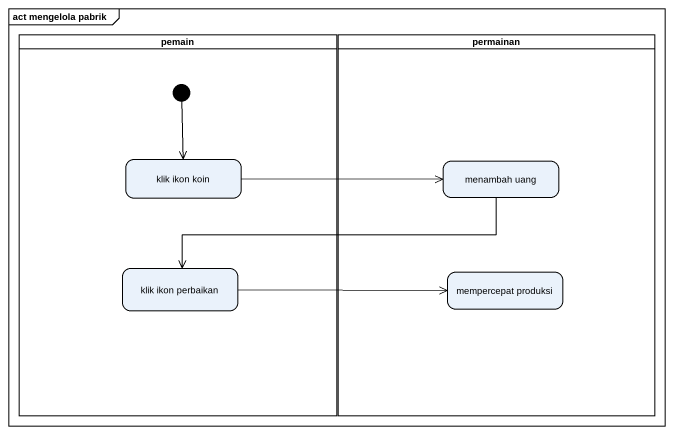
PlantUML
@startuml
mainframe act mengelola pabrik
hide empty description
state pemain <<partition>> {
  state "klik ikon koin" as klik_ikon_koin
  state "klik ikon perbaikan" as klik_ikon_perbaikan
  [*] --> klik_ikon_koin
}
state permainan <<partition>> {
  state "menambah uang" as menambah_uang
  state "mempercepat produksi" as mempercepat_produksi
}
klik_ikon_koin -right-> menambah_uang
menambah_uang -left-> klik_ikon_perbaikan
klik_ikon_perbaikan -right-> mempercepat_produksi
@enduml
